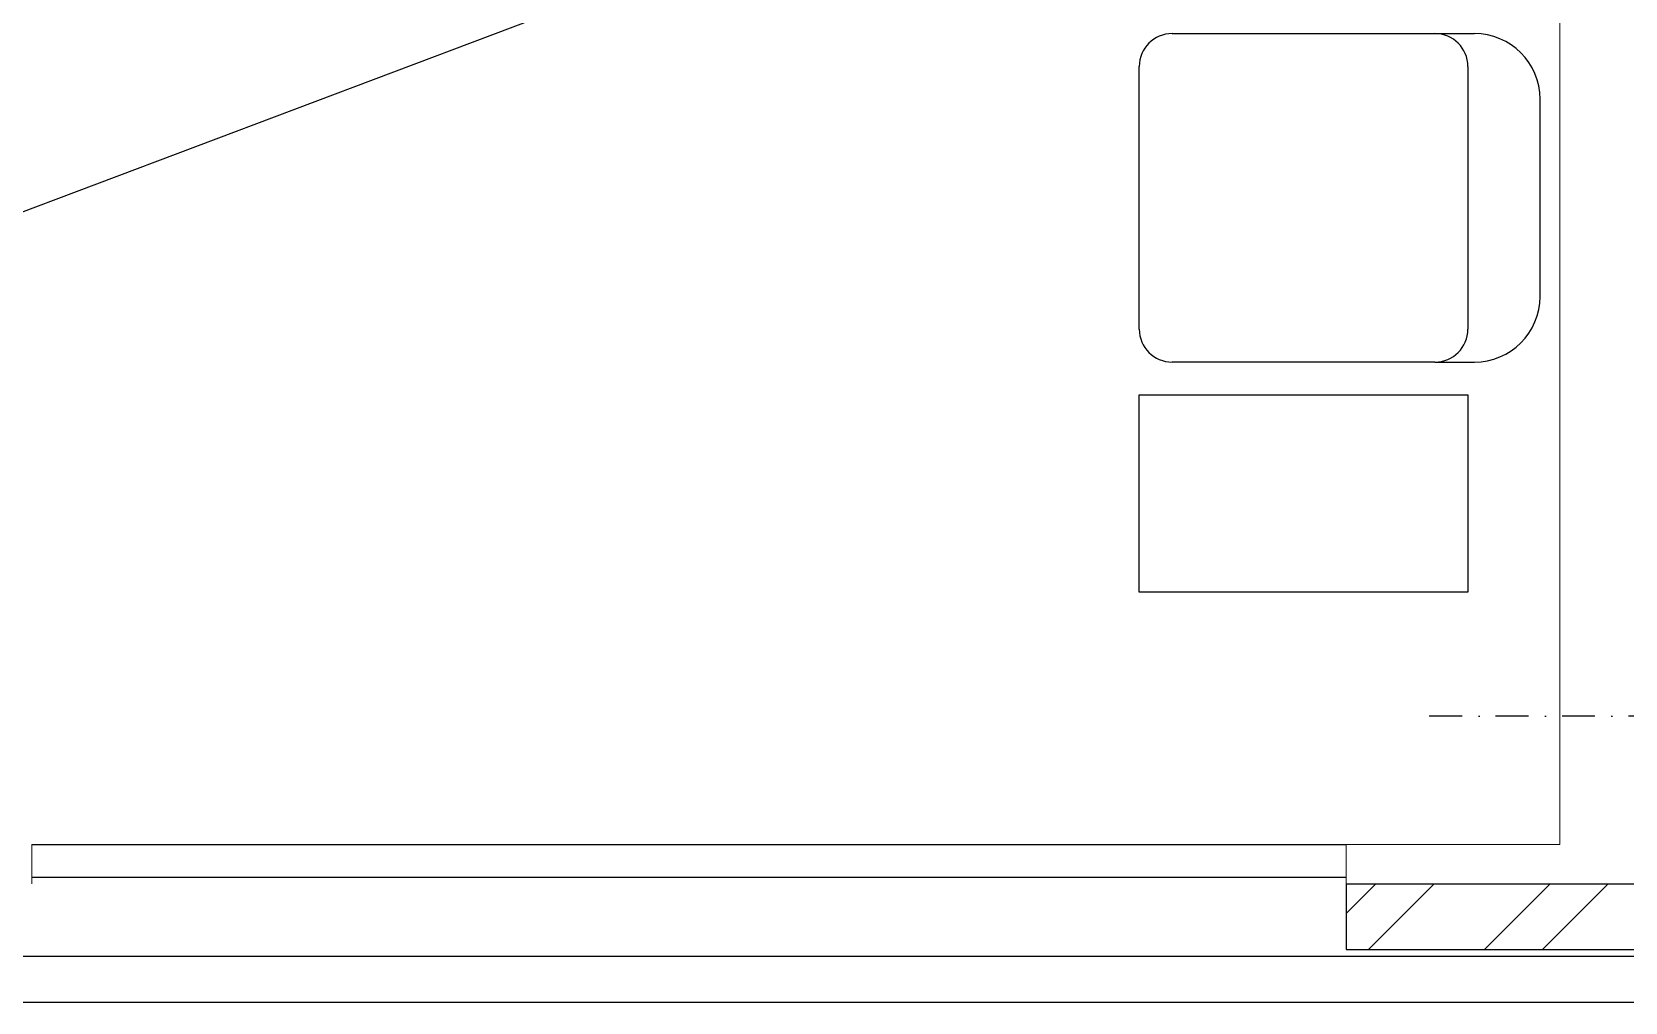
# Model space of a CAD drawing. Header units: inches. Extents: x 567429 to 582707, y 126347 to 133675.
# Drawn here: x 578068 to 578310.4, y 128996.8 to 129144.5 of the extents above; entities that cross this region are included whole.
import ezdxf

# ---------------------------------------------------------------- set-up
doc = ezdxf.new("R2010")
doc.units = ezdxf.units.IN
doc.header["$MEASUREMENT"] = 0
doc.linetypes.add('DASHDOT2', pattern=[0.5, 0.25, -0.125, 0, -0.125])
for name, color, linetype in [('hatch lika', 1, 'Continuous'), ('mobl', 11, 'Continuous'), ('SOTOON', 2, 'Continuous'), ('SOUND WIRE', 4, 'Continuous'), ('wall kanaf', 4, 'Continuous'), ('wall lika', 1, 'Continuous'), ('win', 1, 'Continuous')]:
    doc.layers.add(name, color=color, linetype=linetype)

msp = doc.modelspace()

# ---------------------------------------------------------------- linework, layer by layer
at = {"layer": 'hatch lika', "color": 15}
for p, q in [((578267.99, 129010.27), (578272.51, 129014.79)), ((578271.35, 129004.79), (578281.35, 129014.79)), ((578289.02, 129004.79), (578299.02, 129014.79)), ((578297.86, 129004.79), (578307.86, 129014.79))]:
    msp.add_line(p, q, dxfattribs=at)
at = {"layer": 'mobl', "color": 15}
for p, q in [((578241.49, 129144.2), (578281.49, 129144.2)), ((578281.49, 129144.2), (578287.49, 129144.2)), ((578236.49, 129099.2), (578236.49, 129139.2)), ((578286.49, 129139.2), (578286.49, 129099.2)), ((578297.49, 129104.2), (578297.49, 129134.2)), ((578281.49, 129094.2), (578241.49, 129094.2)), ((578281.49, 129094.2), (578287.49, 129094.2)), ((578236.49, 129059.2), (578236.49, 129089.2)), ((578236.49, 129089.2), (578286.49, 129089.2)), ((578286.49, 129089.2), (578286.49, 129059.2)), ((578286.49, 129059.2), (578236.49, 129059.2))]:
    msp.add_line(p, q, dxfattribs=at)
for centre, radius, start, end in [((578241.49, 129139.2), 5, 90, 180), ((578281.49, 129139.2), 5, 0, 90), ((578287.49, 129134.2), 10, 0, 90), ((578287.49, 129104.2), 10, 270, 0), ((578241.49, 129099.2), 5, 180, 270), ((578281.49, 129099.2), 5, 270, 0)]:
    msp.add_arc(centre, radius, start, end, dxfattribs=at)
at = {"layer": 'SOTOON', "color": 15, "linetype": 'DASHDOT2', "ltscale": 20}
msp.add_line((578406.82, 129040.29), (578279.16, 129040.29), dxfattribs=at)
msp.add_line((578406.82, 129040.29), (578279.16, 129040.29), dxfattribs=at)
msp.add_line((578406.82, 129040.29), (578279.16, 129040.29), dxfattribs=at)
at = {"layer": 'SOUND WIRE'}
msp.add_line((578654.62, 129339.03), (577984.13, 129085.91), dxfattribs=at)
at = {"layer": 'wall kanaf', "color": 15, "lineweight": 20, "ltscale": 0.1}
for p, q in [((578300.49, 129535.29), (578300.49, 129020.79)), ((578067.99, 129020.79), (578067.99, 129014.79)), ((578267.99, 129020.79), (578267.99, 129014.79)), ((578267.99, 129020.79), (578300.49, 129020.79))]:
    msp.add_line(p, q, dxfattribs=at)
at = {"layer": 'wall lika', "color": 15}
for p, q in [((578267.99, 129014.79, 0), (578312.99, 129014.79, 0)), ((578267.99, 129014.79, 0), (578267.99, 129004.79, 0)), ((578267.99, 129004.79), (578417.99, 129004.79))]:
    msp.add_line(p, q, dxfattribs=at)
at = {"layer": 'win', "color": 15}
for p, q in [((578067.99, 129020.79, 0), (578267.99, 129020.79, 0)), ((578067.99, 129015.79, 0), (578267.99, 129015.79, 0)), ((577717.99, 129003.79, 0), (581067.99, 129003.79, 0)), ((577717.99, 128996.79, 0), (581067.99, 128996.79, 0))]:
    msp.add_line(p, q, dxfattribs=at)

doc.saveas('drawing.dxf')
